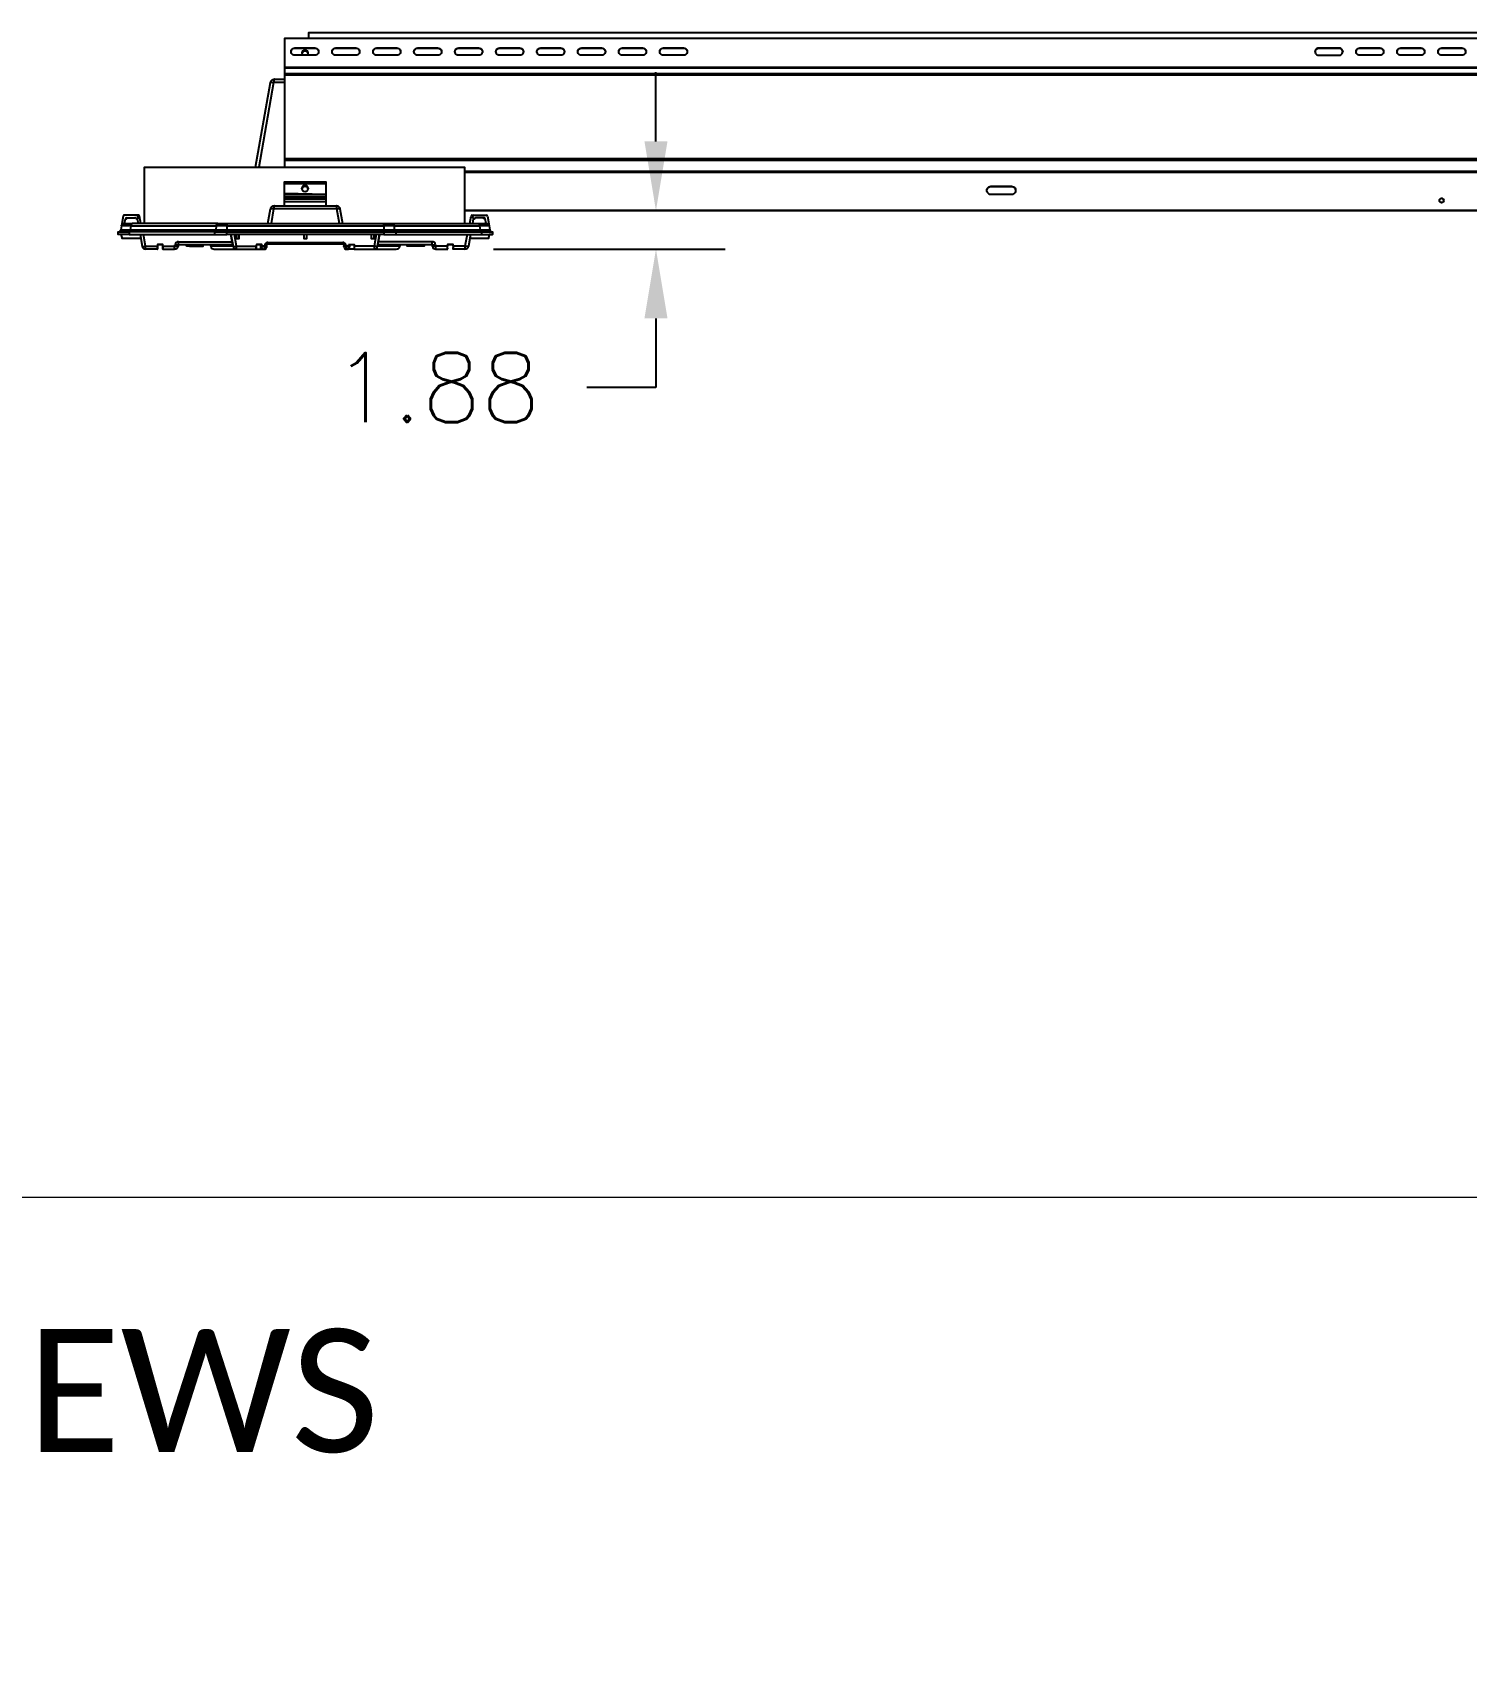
# Model space of a CAD drawing. Header units: feet. Extents: x 1518 to 2565, y 62 to 679.
# Drawn here: x 2251.6 to 2321.6, y 387.2 to 466.6 of the extents above; entities that cross this region are included whole.
import ezdxf

# ---------------------------------------------------------------- set-up
doc = ezdxf.new("R2010")
doc.units = ezdxf.units.FT
doc.header["$LTSCALE"] = 50
doc.header["$MEASUREMENT"] = 0
doc.layers.add('T-TEXT', color=1, linetype='Continuous', lineweight=20)
doc.styles.add('mytext', font='romans.shx')
doc.dimstyles.new('DECIMAL', dxfattribs={"dimscale": 27, "dimtxt": 0.125, "dimasz": 0.125, "dimexe": 0.125, "dimexo": 0.0625, "dimgap": 0.09, "dimtad": 0, "dimtih": 1, "dimtoh": 1, "dimzin": 4, "dimdsep": 46, "dimtxsty": 'mytext', "dimcen": 0, "dimazin": 3, "dimtfac": 1, "dimtofl": 0, "dimtmove": 0, "dimatfit": 3, "dimldrblk": 'DOT', "dimfxl": 1, "dimtolj": 1, "dimtzin": 0, "dimarcsym": 0})

# ---------------------------------------------------------------- blocks, each defined once
blk = doc.blocks.new('Z1')
at = {"color": 1, "linetype": 'Continuous'}
for p, q in [((135.871, -0.765), (134.871, -0.765)), ((137.871, -0.765), (136.871, -0.765)), ((139.871, -0.765), (138.871, -0.765)), ((141.871, -0.765), (140.871, -0.765)), ((143.871, -0.765), (142.871, -0.765)), ((145.871, -0.765), (144.871, -0.765)), ((147.871, -0.765), (146.871, -0.765)), ((149.871, -0.765), (148.871, -0.765)), ((151.871, -0.765), (150.871, -0.765)), ((153.871, -0.765), (152.871, -0.765)), ((185.871, -0.765), (184.871, -0.765)), ((187.871, -0.765), (186.871, -0.765)), ((189.871, -0.765), (188.871, -0.765)), ((191.871, -0.765), (190.871, -0.765)), ((133.886, -2.281), (134.371, -2.281)), ((134.371, -1.696), (204.371, -1.696)), ((204.371, -1.747), (134.371, -1.747)), ((134.371, -2.001), (204.371, -2.001)), ((204.371, -2.081), (134.371, -2.081)), ((134.371, -6.147), (204.371, -6.147)), ((204.371, -6.241), (134.371, -6.241)), ((143.174, -6.772), (193.424, -6.772)), ((193.424, -6.832), (143.174, -6.832)), ((134.371, -7.368), (136.391, -7.368)), ((134.371, -7.899), (136.391, -7.899)), ((134.371, -7.903), (136.391, -7.903)), ((136.391, -7.899), (136.391, -7.903)), ((136.391, -7.903), (136.391, -8.021)), ((133.886, -8.451), (136.899, -8.451)), ((134.371, -8.021), (136.391, -8.021)), ((134.371, -8.114), (136.391, -8.114)), ((134.371, -8.253), (136.391, -8.253)), ((136.391, -8.021), (136.391, -8.114)), ((193.424, -8.694), (143.174, -8.694)), ((193.424, -8.705), (143.174, -8.705)), ((190.899, -8.304), (190.843, -8.304)), ((126.547, -9.326), (126.958, -9.326)), ((126.564, -9.326), (126.607, -9.087)), ((126.656, -9.046), (127.077, -9.046)), ((127.189, -9.089), (127.231, -9.326)), ((127.214, -9.046), (127.213, -8.97)), ((127.358, -9.326), (127.293, -8.962)), ((143.428, -9.326), (143.492, -8.962)), ((143.596, -9.089), (143.554, -9.326)), ((143.571, -9.046), (143.573, -8.97)), ((144.129, -9.046), (143.708, -9.046)), ((144.221, -9.326), (144.179, -9.087)), ((128.442, -10.364), (128.17, -10.364)), ((130.263, -10.434), (130.264, -10.354)), ((132.036, -10.576), (133.001, -10.576)), ((133.008, -10.576), (133.002, -10.496)), ((133.274, -10.364), (133.003, -10.364)), ((133.226, -10.576), (133.225, -10.364)), ((133.275, -10.496), (133.268, -10.576)), ((137.517, -10.576), (137.51, -10.496)), ((137.782, -10.364), (137.511, -10.364)), ((137.559, -10.576), (137.56, -10.364)), ((137.784, -10.496), (137.777, -10.576)), ((137.784, -10.576), (138.749, -10.576)), ((140.521, -10.354), (140.522, -10.434)), ((141.049, -10.434), (141.051, -10.354)), ((141.581, -10.354), (141.586, -10.358)), ((142.343, -10.431), (141.771, -10.431)), ((141.771, -10.576), (141.771, -10.431)), ((141.771, -10.576), (142.342, -10.576)), ((142.342, -10.576), (142.343, -10.431)), ((142.349, -10.576), (142.342, -10.496)), ((142.342, -10.576), (142.349, -10.576)), ((142.615, -10.364), (142.344, -10.364))]:
    blk.add_line(p, q, dxfattribs=at)
for points in [[(204.371, -6.576), (204.371, -6.241), (204.371, -6.147), (204.371, -2.081), (204.371, -2.001), (204.371, -1.747), (204.371, -1.696), (204.371, -0.284), (134.371, -0.284), (134.371, -1.696), (134.371, -1.747), (134.371, -2.001), (134.371, -2.081), (134.371, -6.147), (134.371, -6.241), (134.371, -6.576)], [(135.559, -0.284), (135.559, 0), (201.059, 0), (201.059, -0.284)], [(134.371, -2.438), (133.847, -2.438), (133.117, -6.576)], [(127.549, -9.326), (127.549, -6.576), (143.174, -6.576), (143.174, -9.326)], [(134.371, -8.451), (134.371, -8.253), (134.371, -8.114), (134.371, -8.021), (134.371, -7.903), (134.371, -7.899), (134.371, -7.861)], [(168.871, -7.504), (169.871, -7.504), (169.871, -7.509)], [(137.065, -9.326), (136.938, -8.608), (133.847, -8.608), (133.72, -9.326)], [(136.391, -8.114), (136.391, -8.253), (136.391, -8.451)], [(126.502, -8.962), (126.419, -9.433), (126.385, -9.624)], [(127.244, -8.921), (127.163, -8.921), (126.551, -8.921)], [(131.567, -9.433), (131.557, -9.624), (139.228, -9.624)], [(131.567, -9.326), (139.218, -9.326), (139.218, -9.433)], [(139.218, -9.326), (139.664, -9.326), (143.827, -9.326), (144.238, -9.326)], [(143.541, -8.921), (143.623, -8.921), (144.234, -8.921)], [(144.283, -8.962), (144.366, -9.433), (144.4, -9.624)], [(128.168, -10.576), (127.598, -10.576), (127.598, -10.431), (127.496, -9.856)], [(132.027, -9.856), (132.029, -10.051), (132.168, -10.051), (132.17, -9.856)], [(135.321, -9.856), (135.323, -10.051), (135.462, -10.051), (135.464, -9.856)], [(138.615, -9.856), (138.617, -10.051), (138.756, -10.051), (138.758, -9.856)], [(143.289, -9.856), (143.187, -10.431), (143.187, -10.576), (142.617, -10.576)], [(128.442, -10.431), (128.441, -10.344), (128.17, -10.344), (128.17, -10.431)], [(128.443, -10.576), (129.014, -10.576), (129.014, -10.431)], [(129.734, -10.354), (129.736, -10.434), (129.586, -10.434), (129.584, -10.354)], [(129.736, -10.434), (130.263, -10.434), (130.413, -10.434), (130.414, -10.354)], [(141.201, -10.354), (141.199, -10.434), (141.049, -10.434), (140.522, -10.434), (140.372, -10.434), (140.371, -10.354)], [(142.615, -10.431), (142.615, -10.344), (142.344, -10.344), (142.343, -10.431)]]:
    blk.add_lwpolyline(points, dxfattribs=at)
for points in [[(134.699, -0.94, -0.414498), (134.871, -0.77), (135.871, -0.77, -0.414498), (136.043, -0.94)], [(135.871, -0.77), (135.871, -0.765, -1.008775), (135.871, -1.105), (134.871, -1.105, -1.008776), (134.871, -0.765), (134.871, -0.77)], [(136.699, -0.94, -0.414499), (136.871, -0.77), (137.871, -0.77, -0.414499), (138.043, -0.94)], [(137.871, -0.77), (137.871, -0.765, -1.008776), (137.871, -1.105), (136.871, -1.105, -1.008776), (136.871, -0.765), (136.871, -0.77)], [(138.699, -0.94, -0.414498), (138.871, -0.77), (139.871, -0.77, -0.414498), (140.043, -0.94)], [(139.871, -0.77), (139.871, -0.765, -1.008775), (139.871, -1.105), (138.871, -1.105, -1.008776), (138.871, -0.765), (138.871, -0.77)], [(140.699, -0.94, -0.414498), (140.871, -0.77), (141.871, -0.77, -0.414498), (142.043, -0.94)], [(141.871, -0.77), (141.871, -0.765, -1.008775), (141.871, -1.105), (140.871, -1.105, -1.008776), (140.871, -0.765), (140.871, -0.77)], [(142.699, -0.94, -0.414499), (142.871, -0.77), (143.871, -0.77, -0.414498), (144.043, -0.94)], [(143.871, -0.77), (143.871, -0.765, -1.008775), (143.871, -1.105), (142.871, -1.105, -1.008777), (142.871, -0.765), (142.871, -0.77)], [(144.699, -0.94, -0.414498), (144.871, -0.77), (145.871, -0.77, -0.414498), (146.043, -0.94)], [(145.871, -0.77), (145.871, -0.765, -1.008774), (145.871, -1.105), (144.871, -1.105, -1.008776), (144.871, -0.765), (144.871, -0.77)], [(146.699, -0.94, -0.414499), (146.871, -0.77), (147.871, -0.77, -0.414499), (148.043, -0.94)], [(147.871, -0.77), (147.871, -0.765, -1.008776), (147.871, -1.105), (146.871, -1.105, -1.008777), (146.871, -0.765), (146.871, -0.77)], [(148.699, -0.94, -0.414498), (148.871, -0.77), (149.871, -0.77, -0.414499), (150.043, -0.94)], [(149.871, -0.77), (149.871, -0.765, -1.008776), (149.871, -1.105), (148.871, -1.105, -1.008776), (148.871, -0.765), (148.871, -0.77)], [(150.699, -0.94, -0.414499), (150.871, -0.77), (151.871, -0.77, -0.414499), (152.043, -0.94)], [(151.871, -0.77), (151.871, -0.765, -1.008777), (151.871, -1.105), (150.871, -1.105, -1.008778), (150.871, -0.765), (150.871, -0.77)], [(152.699, -0.94, -0.414499), (152.871, -0.77), (153.871, -0.77, -0.414497), (154.043, -0.94)], [(153.871, -0.77), (153.871, -0.765, -1.008779), (153.871, -1.105), (152.871, -1.105, -1.008776), (152.871, -0.765), (152.871, -0.77)], [(184.699, -0.94, -0.414483), (184.871, -0.77), (185.871, -0.77, -0.414533), (186.043, -0.94)], [(184.871, -0.77), (184.871, -0.765, 1.008762), (184.871, -1.105), (185.871, -1.105, 1.008779), (185.871, -0.765), (185.871, -0.77)], [(186.699, -0.94, -0.414491), (186.871, -0.77), (187.871, -0.77, -0.414491), (188.043, -0.94)], [(187.871, -0.77), (187.871, -0.765, -1.008779), (187.871, -1.105), (186.871, -1.105, -1.00878), (186.871, -0.765), (186.871, -0.77)], [(188.699, -0.94, -0.414491), (188.871, -0.77), (189.871, -0.77, -0.414483), (190.043, -0.94)], [(189.871, -0.77), (189.871, -0.765, -1.008761), (189.871, -1.105), (188.871, -1.105, -1.00878), (188.871, -0.765), (188.871, -0.77)], [(190.699, -0.94, -0.414533), (190.871, -0.77), (191.871, -0.77, -0.414533), (192.043, -0.94)], [(191.871, -0.77), (191.871, -0.765, -1.008779), (191.871, -1.105), (190.871, -1.105, -1.00878), (190.871, -0.765), (190.871, -0.77)], [(132.969, -6.576), (133.699, -2.438, -0.163141), (133.847, -2.438)], [(169.871, -7.504, -1.009268), (169.871, -7.906), (168.871, -7.906, -1.009268), (168.871, -7.504), (168.871, -7.509)], [(168.668, -7.71, -0.414188), (168.871, -7.509), (169.871, -7.509, -0.4142), (170.074, -7.71)], [(133.572, -9.326), (133.699, -8.608, -0.163139), (133.847, -8.608)], [(136.938, -8.608, -0.163138), (137.086, -8.608), (137.213, -9.326)], [(126.606, -9.089, 0.414431), (126.675, -9.071, -0.267949), (126.718, -9.046)], [(127.214, -9.046, -0.767327), (127.121, -9.071, 0.267949), (127.077, -9.046)], [(143.571, -9.046, 0.767327), (143.665, -9.071, -0.267949), (143.708, -9.046)], [(144.179, -9.089, -0.414431), (144.111, -9.071, 0.267949), (144.067, -9.046)], [(129.199, -10.358), (129.204, -10.354), (129.204, -10.21), (131.82, -10.21, -0.163104), (131.824, -10.21)], [(131.762, -9.856), (131.864, -10.431), (130.776, -10.431, 0.364113), (130.948, -10.576), (132.036, -10.576), (132.036, -10.431), (131.934, -9.856)], [(138.851, -9.856), (138.749, -10.431), (138.749, -10.576), (139.837, -10.576, 0.364111), (140.009, -10.431), (138.922, -10.431), (139.023, -9.856)], [(139.99, -10.354, 0.364111), (139.985, -10.358), (138.935, -10.358, -0.364112), (138.94, -10.354), (141.581, -10.354), (141.581, -10.21), (138.966, -10.21, 0.163107), (138.961, -10.21)], [(129.204, -10.354), (131.845, -10.354, -0.364116), (131.85, -10.358), (130.8, -10.358, 0.364144), (130.795, -10.354)], [(130.762, -10.354), (130.776, -10.431, 0.107108), (130.776, -10.431), (130.762, -10.354)], [(137.292, -10.493), (137.281, -10.431, 0.163144), (137.379, -10.431), (137.39, -10.576), (137.509, -10.576)], [(140.023, -10.354), (140.009, -10.431, 0.106898), (140.01, -10.431), (140.023, -10.354)]]:
    blk.add_lwpolyline(points, format="xyb", dxfattribs=at)
for points in [[(134.371, -7.861), (134.371, -7.368), (134.371, -7.283), (136.391, -7.283), (136.391, -7.368), (136.391, -7.861), (136.391, -7.899)], [(137.22, -10.243), (137.22, -10.326), (133.565, -10.326), (133.565, -10.243)]]:
    blk.add_lwpolyline(points, close=True, dxfattribs=at)
at = {"color": 1, "linetype": 'Continuous', "flags": 128}
for points in [[(131.045, -9.624), (131.042, -9.645), (131.037, -9.666), (131.03, -9.684), (131.022, -9.7), (131.013, -9.713), (131.002, -9.723), (130.991, -9.729), (130.979, -9.731), (126.792, -9.731), (126.804, -9.729), (126.815, -9.723), (126.825, -9.713), (126.835, -9.7), (126.843, -9.684), (126.85, -9.666), (126.854, -9.645), (126.857, -9.624), (126.891, -9.433)], [(126.857, -9.624), (131.045, -9.624), (131.054, -9.433), (131.057, -9.412), (131.062, -9.391), (131.069, -9.372), (131.077, -9.356), (131.087, -9.343), (131.098, -9.334), (131.109, -9.328), (131.121, -9.326), (126.958, -9.326), (126.946, -9.328), (126.934, -9.334), (126.924, -9.343), (126.914, -9.356), (126.906, -9.372), (126.899, -9.391), (126.894, -9.412), (126.891, -9.433), (131.054, -9.433)], [(139.664, -9.326), (139.676, -9.328), (139.687, -9.334), (139.698, -9.343), (139.708, -9.356), (139.716, -9.372), (139.723, -9.391), (139.728, -9.412), (139.731, -9.433), (143.894, -9.433)], [(143.827, -9.326), (143.839, -9.328), (143.851, -9.334), (143.861, -9.343), (143.871, -9.356), (143.879, -9.372), (143.886, -9.391), (143.891, -9.412), (143.894, -9.433), (143.928, -9.624)], [(127.324, -9.856), (127.426, -10.431), (127.43, -10.436), (127.44, -10.44), (127.456, -10.443), (127.478, -10.443), (127.504, -10.443), (127.533, -10.44), (127.565, -10.436), (127.598, -10.431), (128.17, -10.431), (128.169, -10.465), (128.169, -10.496), (128.169, -10.523), (128.169, -10.546), (128.169, -10.562), (128.168, -10.573), (128.168, -10.576), (128.176, -10.576), (128.169, -10.496)], [(139.74, -9.624), (139.743, -9.645), (139.748, -9.666), (139.755, -9.684), (139.763, -9.7), (139.772, -9.713), (139.783, -9.723), (139.794, -9.729), (139.806, -9.731), (143.993, -9.731), (143.994, -9.856)], [(143.461, -9.856), (143.36, -10.431), (143.355, -10.436), (143.345, -10.44), (143.329, -10.443), (143.307, -10.443), (143.281, -10.443), (143.252, -10.44), (143.22, -10.436), (143.187, -10.431), (142.615, -10.431), (142.617, -10.576), (142.609, -10.576), (142.616, -10.496)], [(128.443, -10.496), (128.436, -10.576), (128.443, -10.576), (128.443, -10.573), (128.443, -10.565), (128.443, -10.553), (128.443, -10.535), (128.443, -10.513), (128.443, -10.489), (128.442, -10.461), (128.442, -10.431), (129.014, -10.431), (129.027, -10.358), (129.06, -10.364), (129.092, -10.367), (129.121, -10.37), (129.147, -10.37), (129.168, -10.37), (129.185, -10.367), (129.195, -10.364), (129.199, -10.358), (129.186, -10.431), (129.182, -10.436), (129.172, -10.44), (129.155, -10.443), (129.134, -10.443), (129.108, -10.443), (129.079, -10.44), (129.047, -10.436), (129.014, -10.431)], [(131.864, -10.431), (131.868, -10.436), (131.878, -10.44), (131.894, -10.443), (131.916, -10.443), (131.942, -10.443), (131.971, -10.44), (132.003, -10.436), (132.036, -10.431), (133.002, -10.431), (133.002, -10.465), (133.002, -10.496), (133.001, -10.523), (133.001, -10.546), (133.001, -10.562), (133.001, -10.573), (133.001, -10.576), (133.008, -10.576), (133.226, -10.576), (133.268, -10.576), (133.276, -10.576), (133.276, -10.573), (133.276, -10.562), (133.276, -10.546), (133.275, -10.523), (133.275, -10.496), (133.275, -10.465), (133.275, -10.431), (133.274, -10.344), (133.003, -10.344), (133.002, -10.431)], [(133.276, -10.576), (133.395, -10.576), (133.395, -10.573), (133.396, -10.565), (133.397, -10.553), (133.398, -10.535), (133.4, -10.513), (133.402, -10.489), (133.404, -10.461), (133.406, -10.431), (133.275, -10.431)], [(138.922, -10.431), (138.917, -10.436), (138.907, -10.44), (138.891, -10.443), (138.869, -10.443), (138.843, -10.443), (138.814, -10.44), (138.782, -10.436), (138.749, -10.431), (137.783, -10.431)]]:
    blk.add_lwpolyline(points, dxfattribs=at)
for points in [[(133.504, -10.431), (133.516, -10.367, -0.163134), (133.417, -10.367), (133.406, -10.431, 0.163145), (133.504, -10.431), (133.502, -10.444), (133.5, -10.456), (133.498, -10.467), (133.496, -10.476), (133.495, -10.483), (133.494, -10.489), (133.494, -10.492), (133.493, -10.493)], [(137.51, -10.431), (137.511, -10.344), (137.782, -10.344), (137.783, -10.431), (137.783, -10.465), (137.784, -10.496), (137.784, -10.523), (137.784, -10.546), (137.784, -10.562), (137.784, -10.573), (137.784, -10.576), (137.777, -10.576), (137.559, -10.576), (137.517, -10.576), (137.509, -10.576), (137.51, -10.431), (137.379, -10.431), (137.368, -10.367, -0.163134), (137.269, -10.367), (137.281, -10.431)]]:
    blk.add_lwpolyline(points, format="xyb", dxfattribs=at)
blk.add_lwpolyline([(141.599, -10.431), (141.586, -10.358), (141.59, -10.364), (141.601, -10.367), (141.617, -10.37), (141.638, -10.37), (141.664, -10.37), (141.693, -10.367), (141.725, -10.364), (141.758, -10.358), (141.771, -10.431), (141.738, -10.436), (141.706, -10.44), (141.677, -10.443), (141.651, -10.443), (141.63, -10.443), (141.613, -10.44), (141.603, -10.436)], close=True, dxfattribs=at)
at = {"color": 1, "linetype": 'Continuous'}
for centre, radius in [((135.381, -7.613), 0.156), ((190.872, -8.199), 0.109)]:
    blk.add_circle(centre, radius, dxfattribs=at)
for centre, radius, start, end in [((135.381, -1), 0.156, 317.72099, 222.27901), ((135.381, -1.061), 0.157, 11.55717, 168.44283), ((135.381, -7.675), 0.157, 11.55741, 168.44259), ((190.871, -8.205), 0.11, 1.80598, 178.19402), ((126.551, -8.971), 0.05, 90, 170), ((126.656, -9.096), 0.05, 90, 170), ((127.163, -8.971), 0.05, 1, 90), ((127.244, -8.971), 0.05, 10, 90), ((143.541, -8.971), 0.05, 90, 170), ((143.623, -8.971), 0.05, 90, 179), ((144.129, -9.096), 0.05, 10, 90), ((144.234, -8.971), 0.05, 10, 90), ((129.204, -10.39), 0.18, 90, 170), ((133.565, -10.393), 0.15, 90, 170), ((137.22, -10.393), 0.15, 10, 90), ((141.581, -10.39), 0.18, 10, 90), ((127.598, -10.401), 0.175, 190, 270), ((129.014, -10.401), 0.175, 270, 350), ((130.948, -10.401), 0.175, 190, 270), ((132.036, -10.401), 0.175, 190, 270), ((133.395, -10.476), 0.1, 270, 350), ((133.565, -10.376), 0.05, 90, 170), ((137.22, -10.376), 0.05, 10, 90), ((137.39, -10.476), 0.1, 190, 270), ((138.749, -10.401), 0.175, 270, 350), ((139.837, -10.401), 0.175, 270, 350), ((141.771, -10.401), 0.175, 190, 270), ((143.187, -10.401), 0.175, 270, 350)]:
    blk.add_arc(centre, radius, start, end, dxfattribs=at)
for centre, major_axis, ratio, start_param, end_param in [((131.574, -9.456), (1.001, -0.006), 0.022506, 1.57841, 2.11712), ((139.211, -9.456), (1.001, 0.006), 0.022506, 1.024473, 1.563183), ((131.567, -9.601), (1.002, 0.006), 0.022477, 4.163838, 4.702548), ((139.218, -9.601), (1.002, -0.006), 0.022477, 4.72223, 5.26094), ((130.768, -10.178), (-0.032, 0.18), 0.066145, 2.915175, 3.12985), ((131.813, -10.179), (-0.032, 0.175), 0.067915, 3.129188, 3.173168), ((131.818, -10.178), (-0.032, 0.18), 0.066145, 3.12985, 3.174759), ((138.967, -10.178), (0.032, 0.18), 0.066145, 3.108426, 3.153335), ((138.972, -10.179), (0.032, 0.175), 0.067915, 3.110017, 3.153997), ((140.017, -10.178), (0.032, 0.18), 0.066145, 3.153335, 3.36801)]:
    blk.add_ellipse(centre, major_axis=major_axis, ratio=ratio, start_param=start_param, end_param=end_param, dxfattribs=at)
for points, weights, knots in [([(133.699, -2.438), (133.727, -2.281), (133.886, -2.281), (133.852, -2.281), (133.847, -2.438)], [1, 0.766044443119, 1, 0.766044443119, 1], [0, 0, 0, 1.396263, 1.396263, 2.792527, 2.792527, 2.792527]), ([(133.699, -8.608), (133.727, -8.451), (133.886, -8.451), (133.852, -8.451), (133.847, -8.608)], [1, 0.766044443119, 1, 0.766044443119, 1], [0, 0, 0, 1.396263, 1.396263, 2.792527, 2.792527, 2.792527]), ([(136.938, -8.608), (136.933, -8.451), (136.899, -8.451), (137.059, -8.451), (137.086, -8.608)], [1, 0.766044443119, 1, 0.766044443119, 1], [0, 0, 0, 1.396263, 1.396263, 2.792527, 2.792527, 2.792527]), ([(126.891, -9.433), (126.42, -9.427), (126.419, -9.433), (126.438, -9.326), (126.547, -9.326)], [1, 0.876010857755, 1, 0.766044443119, 1], [0, 0, 0, 1.006537, 1.006537, 2.4028, 2.4028, 2.4028]), ([(144.238, -9.326), (144.348, -9.326), (144.366, -9.433), (144.365, -9.427), (143.894, -9.433)], [1, 0.766044443119, 1, 0.876010857755, 1], [0, 0, 0, 1.396263, 1.396263, 2.4028, 2.4028, 2.4028]), ([(126.259, -9.731), (126.366, -9.729), (126.385, -9.624), (126.384, -9.63), (126.857, -9.624)], [1, 0.771412622063, 1, 0.876010857755, 1], [0, 0, 0, 1.379476, 1.379476, 2.386014, 2.386014, 2.386014]), ([(143.928, -9.624), (144.401, -9.63), (144.4, -9.624), (144.419, -9.729), (144.526, -9.731)], [1, 0.876010857755, 1, 0.771412622063, 1], [0, 0, 0, 1.006537, 1.006537, 2.386014, 2.386014, 2.386014])]:
    blk.add_rational_spline(points, weights, degree=2, knots=knots, dxfattribs=at)
for points, knots in [([(131.121, -9.326), (131.269, -9.326), (131.418, -9.326), (131.567, -9.326), (131.567, -9.362), (131.567, -9.398), (131.567, -9.433), (134.117, -9.433), (136.668, -9.433), (139.218, -9.433), (139.222, -9.497), (139.225, -9.56), (139.228, -9.624), (139.228, -9.659), (139.228, -9.695), (139.228, -9.731), (139.271, -9.731), (139.359, -9.731), (139.501, -9.731), (139.654, -9.731), (139.755, -9.731), (139.806, -9.731), (139.806, -9.773), (139.807, -9.814), (139.807, -9.856), (141.203, -9.856), (142.598, -9.856), (143.994, -9.856), (144.009, -9.856), (144.044, -9.856), (144.09, -9.856), (144.136, -9.856), (144.176, -9.856), (144.203, -9.856), (144.216, -9.856), (144.228, -9.856), (144.257, -9.856), (144.293, -9.856), (144.327, -9.856), (144.357, -9.856), (144.376, -9.856), (144.386, -9.856), (144.394, -9.856), (144.414, -9.856), (144.437, -9.856), (144.459, -9.856), (144.477, -9.856), (144.487, -9.856), (144.492, -9.856), (144.496, -9.856), (144.506, -9.856), (144.516, -9.856), (144.523, -9.856), (144.527, -9.856), (144.528, -9.856), (144.528, -9.856), (144.528, -9.856), (144.527, -9.856), (144.52, -9.856), (144.509, -9.856), (144.495, -9.856), (144.476, -9.856), (144.461, -9.856), (144.453, -9.856), (144.446, -9.856), (144.427, -9.856), (144.397, -9.856), (144.374, -9.856), (144.366, -9.856), (144.355, -9.921), (144.343, -9.986), (144.332, -10.051), (144.03, -10.051), (143.728, -10.051), (143.427, -10.051)], [0, 0, 0, 0, 1, 1, 1, 2, 2, 2, 3, 3, 3, 4, 4, 4, 5, 5, 5, 5.214436, 5.431886, 5.712493, 6, 6, 6, 7, 7, 7, 8, 8, 8, 8.180621, 8.439237, 8.60041, 8.800263, 9, 9, 9, 9.180338, 9.438823, 9.600138, 9.800079, 10, 10, 10, 10.180019, 10.438365, 10.599833, 10.799876, 11, 11, 11, 11.17972, 11.437949, 11.599567, 11.799703, 12, 12, 12, 12.139697, 12.369528, 12.500292, 12.666897, 12.833461, 13, 13, 13, 13.29289, 13.776623, 14, 14, 14, 15, 15, 15, 16, 16, 16, 16]), ([(139.731, -9.433), (139.734, -9.497), (139.737, -9.56), (139.74, -9.624), (141.136, -9.624), (142.532, -9.624), (143.928, -9.624), (143.929, -9.631), (143.93, -9.638), (143.931, -9.645), (143.932, -9.652), (143.934, -9.659), (143.936, -9.666), (143.938, -9.672), (143.94, -9.678), (143.942, -9.684), (143.945, -9.689), (143.948, -9.695), (143.95, -9.7), (143.953, -9.704), (143.957, -9.709), (143.96, -9.713), (143.963, -9.716), (143.967, -9.719), (143.97, -9.723), (143.974, -9.725), (143.978, -9.727), (143.982, -9.729), (143.985, -9.729), (143.989, -9.73), (143.993, -9.731), (144.03, -9.731), (144.103, -9.731), (144.215, -9.731), (144.324, -9.731), (144.42, -9.731), (144.486, -9.731), (144.521, -9.731), (144.524, -9.731), (144.526, -9.731), (144.527, -9.773), (144.527, -9.814), (144.528, -9.856)], [0, 0, 0, 0, 1, 1, 1, 2, 2, 2, 3, 3, 3, 4, 4, 4, 5, 5, 5, 6, 6, 6, 7, 7, 7, 8, 8, 8, 9, 9, 9, 10, 10, 10, 10.115443, 10.230884, 10.395157, 10.559427, 10.72347, 10.887518, 11, 11, 11, 12, 12, 12, 12]), ([(126.791, -9.856), (126.775, -9.856), (126.743, -9.856), (126.699, -9.856), (126.653, -9.856), (126.61, -9.856), (126.581, -9.856), (126.569, -9.856), (126.556, -9.856), (126.53, -9.856), (126.496, -9.856), (126.461, -9.856), (126.429, -9.856), (126.408, -9.856), (126.399, -9.856), (126.39, -9.856), (126.372, -9.856), (126.35, -9.856), (126.328, -9.856), (126.309, -9.856), (126.298, -9.856), (126.293, -9.856), (126.289, -9.856), (126.28, -9.856), (126.27, -9.856), (126.263, -9.856), (126.258, -9.856), (126.257, -9.856), (126.257, -9.856), (126.258, -9.814), (126.259, -9.773), (126.259, -9.731), (126.261, -9.731), (126.264, -9.731), (126.291, -9.731), (126.344, -9.731), (126.432, -9.731), (126.546, -9.731), (126.669, -9.731), (126.756, -9.731), (126.792, -9.731), (126.792, -9.773), (126.791, -9.814), (126.791, -9.856), (128.187, -9.856), (129.582, -9.856), (130.978, -9.856), (130.979, -9.814), (130.979, -9.773), (130.979, -9.731), (131.017, -9.731), (131.093, -9.731), (131.229, -9.731), (131.384, -9.731), (131.499, -9.731), (131.557, -9.731), (134.114, -9.731), (136.671, -9.731), (139.228, -9.731), (139.228, -9.773), (139.228, -9.814), (139.228, -9.856), (136.671, -9.856), (134.114, -9.856), (131.557, -9.856), (131.557, -9.814), (131.557, -9.773), (131.557, -9.731), (131.557, -9.695), (131.557, -9.659), (131.557, -9.624)], [0, 0, 0, 0, 0.200298, 0.400434, 0.56205, 0.820279, 1, 1, 1, 1.200123, 1.400168, 1.561636, 1.819982, 2, 2, 2, 2.199922, 2.399863, 2.561177, 2.819663, 3, 3, 3, 3.199738, 3.399591, 3.560764, 3.819378, 4, 4, 4, 5, 5, 5, 5.115443, 5.230884, 5.395157, 5.559427, 5.72347, 5.887518, 6, 6, 6, 7, 7, 7, 8, 8, 8, 9, 9, 9, 9.214436, 9.431886, 9.712493, 10, 10, 10, 11, 11, 11, 12, 12, 12, 13, 13, 13, 14, 14, 14, 15, 15, 15, 15]), ([(127.358, -10.051), (127.057, -10.051), (126.755, -10.051), (126.453, -10.051), (126.442, -9.986), (126.43, -9.921), (126.419, -9.856), (126.409, -9.856), (126.387, -9.856), (126.358, -9.856), (126.341, -9.856), (126.332, -9.856), (126.326, -9.856), (126.308, -9.856), (126.29, -9.856), (126.275, -9.856), (126.265, -9.856), (126.261, -9.856), (126.259, -9.856)], [0, 0, 0, 0, 1, 1, 1, 2, 2, 2, 2.297967, 2.649008, 3, 3, 3, 3.167441, 3.443997, 3.601747, 3.802472, 4, 4, 4, 4]), ([(130.978, -9.856), (130.994, -9.856), (131.032, -9.856), (131.087, -9.856), (131.145, -9.856), (131.198, -9.856), (131.237, -9.856), (131.256, -9.856), (131.274, -9.856), (131.317, -9.856), (131.377, -9.856), (131.439, -9.856), (131.496, -9.856), (131.537, -9.856), (131.557, -9.856)], [0, 0, 0, 0, 0.180356, 0.438823, 0.600132, 0.800075, 1, 1, 1, 1.180037, 1.438369, 1.599838, 1.799881, 2, 2, 2, 2]), ([(131.851, -10.358), (131.85, -10.358), (131.85, -10.357), (131.849, -10.355), (131.848, -10.354), (131.846, -10.354), (131.846, -10.354), (131.846, -10.354), (131.845, -10.353), (131.845, -10.351), (131.845, -10.349), (131.844, -10.346), (131.844, -10.342), (131.843, -10.338), (131.842, -10.333), (131.841, -10.327), (131.84, -10.321), (131.838, -10.314), (131.837, -10.307), (131.836, -10.299), (131.834, -10.29), (131.832, -10.281), (131.831, -10.272), (131.829, -10.262), (131.827, -10.252), (131.825, -10.242), (131.823, -10.231), (131.821, -10.221), (131.82, -10.21), (131.799, -10.092), (131.778, -9.974), (131.757, -9.856)], [0, 0, 0, 0, 0.241856, 0.483808, 0.725692, 0.951594, 1, 1, 1, 2, 2, 2, 3, 3, 3, 4, 4, 4, 5, 5, 5, 6, 6, 6, 7, 7, 7, 8, 8, 8, 9, 9, 9, 9]), ([(138.934, -10.358), (138.935, -10.358), (138.935, -10.357), (138.936, -10.355), (138.937, -10.354), (138.939, -10.354), (138.939, -10.354), (138.939, -10.354), (138.948, -10.306), (138.957, -10.258), (138.966, -10.21), (138.986, -10.092), (139.007, -9.974), (139.028, -9.856)], [0, 0, 0, 0, 0.241862, 0.483759, 0.725714, 0.951594, 1, 1, 1, 2, 2, 2, 3, 3, 3, 3]), ([(139.228, -9.856), (139.246, -9.856), (139.291, -9.856), (139.351, -9.856), (139.414, -9.856), (139.47, -9.856), (139.509, -9.856), (139.529, -9.856), (139.546, -9.856), (139.589, -9.856), (139.646, -9.856), (139.703, -9.856), (139.754, -9.856), (139.789, -9.856), (139.807, -9.856)], [0, 0, 0, 0, 0.180357, 0.438824, 0.600133, 0.800075, 1, 1, 1, 1.180038, 1.438369, 1.599838, 1.799881, 2, 2, 2, 2])]:
    blk.add_open_spline(points, degree=3, knots=knots, dxfattribs=at)
blk = doc.blocks.new('*D65')
at = {"layer": 'Defpoints', "color": 0, "linetype": 'Continuous', "transparency": 16777216}
for p in [(2277.796, 457.893), (2272.388, 456.01), (2282, 456.01)]:
    blk.add_point(p, dxfattribs=at)
at = {"layer": 'T-TEXT', "color": 0, "linetype": 'Continuous', "lineweight": -2, "transparency": 16777216}
for p, q in [((2282, 461.268), (2282, 464.643)), ((2279.484, 457.893), (2285.375, 457.893)), ((2274.075, 456.01), (2285.375, 456.01)), ((2282, 452.635), (2282, 449.26)), ((2282, 449.26), (2278.625, 449.26))]:
    blk.add_line(p, q, dxfattribs=at)
at = {"layer": 'T-TEXT', "color": 0, "linetype": 'Continuous', "transparency": 16777216}
for points in [[(2281.438, 461.268), (2282.563, 461.268), (2282, 457.893)], [(2281.438, 452.635), (2282.563, 452.635), (2282, 456.01)]]:
    blk.add_solid(points, dxfattribs=at)
at = {"layer": 'T-TEXT', "color": 0, "linetype": 'Continuous', "lineweight": 0, "transparency": 16777216, "insert": (2271.293, 449.26), "char_height": 3.375, "attachment_point": 5, "style": 'mytext'}
blk.add_mtext('\\A1;1.88', dxfattribs=at)
blk = doc.blocks.new('_Dot')

msp = doc.modelspace()

# ---------------------------------------------------------------- linework, layer by layer
at = {"layer": 'T-TEXT'}
msp.add_lwpolyline([(2091.36, 409.745), (2373.307, 409.745)], dxfattribs=at)

# ---------------------------------------------------------------- block references
msp.add_blockref('Z1', (2129.486, 466.586))

# ---------------------------------------------------------------- texts
at = {"layer": 'T-TEXT', "insert": (2090.965, 401.932), "char_height": 6, "attachment_point": 4, "style": 'mytext'}
msp.add_mtext_dynamic_manual_height_columns('{\\fCalibri|b0|i0|c0|p34;\\H1.3333x;60 CELL MODULE\\H0.87503x;\\P\\pt96;\\H0.85713x;ECOFOOT2 LANDSCAPE ELEVATION/ISO VIEWS\\H1.8049x; \\H0.55404x;\\PSCALE: NTS^IUNITS: INCHES\\H1.2319x; }', width=230.96659, gutter_width=1.016, heights=[0], dxfattribs=at)

# ---------------------------------------------------------------- dimensions: what is measured, and where the dimension line sits
at = {"layer": 'T-TEXT', "linetype": 'Continuous', "lineweight": 0}
dim = msp.add_linear_dim(base=(2282, 456.01), p1=(2277.796, 457.893), p2=(2272.388, 456.01), angle=90, dimstyle='DECIMAL', dxfattribs=at)
dim.commit()
dim.dimension.update_dxf_attribs({"geometry": '*D65', "text_midpoint": (2271.293, 449.26)})

doc.saveas('drawing.dxf')
